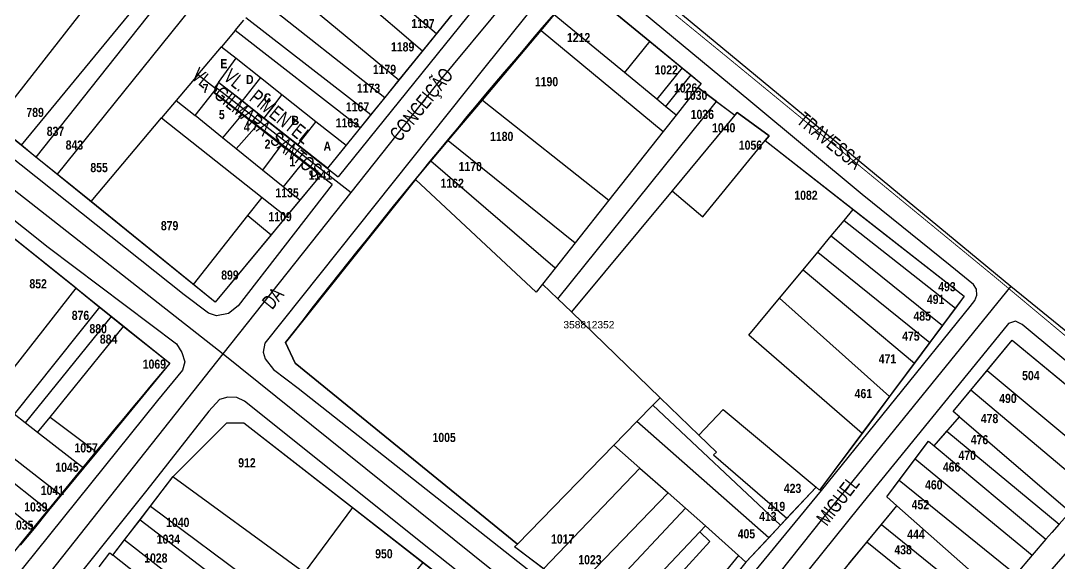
# Model space of a CAD drawing. Extents: x 199665 to 201826, y 4836581 to 4838476.
# Drawn here: x 201312.8 to 201597.4, y 4837666.3 to 4837814.9 of the extents above; entities that cross this region are included whole.
import ezdxf
from ezdxf.enums import TextEntityAlignment as Align

# ---------------------------------------------------------------- set-up
doc = ezdxf.new("R2010")
doc.units = 0
doc.header["$LTSCALE"] = 1.5
doc.header["$MEASUREMENT"] = 0
for name, color, linetype in [('CD-MALHA-LOTES', 40, 'CONTINUOUS'), ('CD_TXT_QUADRA', 7, 'CONTINUOUS'), ('LM-LIM-SETOR-FISCAL', 7, 'CONTINUOUS'), ('RU-QUADRAS', 6, 'CONTINUOUS'), ('SV-EIXO-RUA-N-PAV', 6, 'CONTINUOUS'), ('SV-EIXO-RUA-PAV', 20, 'CONTINUOUS'), ('SV-RUA-NAO-PAV-S-GUIA-C-GUIA', 7, 'CONTINUOUS'), ('SV-RUA-PAVIM-S-GUIA-C-GUIA', 7, 'CONTINUOUS'), ('SV-TXT-RUA-N-PAV-S-GUIA-C-GUIA', 7, 'CONTINUOUS'), ('SV-TXT-RUA-PAV-S-GUIA-C-GUIA', 7, 'CONTINUOUS'), ('Th_NmrPort', 1, 'CONTINUOUS')]:
    doc.layers.add(name, color=color, linetype=linetype)
doc.styles.add('3588-12-2D_TXT$0$ARIAL', font='ARIAL.TTF')
doc.styles.add('ARIAL', font='ARIAL.TTF')
doc.styles.add('MONOTXT', font='ARIAL.TTF', dxfattribs={"height": 0.2})
doc.styles.get("Standard").update_dxf_attribs({"font": 'swisscbo.ttf'})
doc.linetypes.add('Limite', pattern='A,20,-3,[130,ltypeshp.shx,S=6.35,R=0,X=0,Y=0],-3,20', length=46)

msp = doc.modelspace()

# ---------------------------------------------------------------- linework, layer by layer
at = {"layer": 'CD-MALHA-LOTES', "linetype": 'Continuous'}
for p, q in [((201393.57, 4837839.89), (201426.72, 4837811.36)), ((201305.62, 4837786.75), (201344.8, 4837836.8)), ((201389.76, 4837835.07), (201422.92, 4837806.68)), ((201313, 4837780.78), (201353.63, 4837830.19)), ((201356.85, 4837827.79), (201316.99, 4837777.56)), ((201382.93, 4837826.42), (201416.44, 4837798.68)), ((201466.11, 4837824.92), (201485.21, 4837809.27)), ((201363.2, 4837823.03), (201322.75, 4837772.9)), ((201378.47, 4837820.78), (201412.55, 4837793.88)), ((201374.53, 4837815.8), (201408.75, 4837789.18)), ((201430.6, 4837816.15), (201426.72, 4837811.36)), ((201455.41, 4837812.25), (201458.98, 4837816.48)), ((201478.21, 4837800.72), (201458.98, 4837816.48)), ((201371.56, 4837812.19), (201373.91, 4837815.01)), ((201371.56, 4837812.19), (201367.83, 4837807.77)), ((201405.83, 4837785.58), (201371.56, 4837812.19)), ((201426.72, 4837811.36), (201422.92, 4837806.68)), ((201439.29, 4837793.16), (201455.41, 4837812.25)), ((201455.41, 4837812.25), (201488.85, 4837784.55)), ((201361.37, 4837800.11), (201367.83, 4837807.77)), ((201367.83, 4837807.77), (201371.81, 4837804.62)), ((201485.21, 4837809.27), (201478.21, 4837800.72)), ((201485.21, 4837809.27), (201494.05, 4837802.03)), ((201367.02, 4837798), (201371.81, 4837804.62)), ((201371.81, 4837804.62), (201378.47, 4837799.35)), ((201422.92, 4837806.68), (201416.44, 4837798.68)), ((201494.05, 4837802.03), (201487.1, 4837793.42)), ((201494.05, 4837802.03), (201496.46, 4837800.06)), ((201361.37, 4837800.11), (201355.44, 4837793.07)), ((201365.93, 4837796.49), (201361.37, 4837800.11)), ((201378.47, 4837799.35), (201373.45, 4837792.93)), ((201378.47, 4837799.35), (201384.38, 4837794.67)), ((201416.44, 4837798.68), (201412.55, 4837793.88)), ((201487.1, 4837793.42), (201478.21, 4837800.72)), ((201496.46, 4837800.06), (201489.51, 4837791.45)), ((201496.46, 4837800.06), (201499.29, 4837797.74)), ((201365.76, 4837795.44), (201366.34, 4837796.17)), ((201367.02, 4837798), (201365.93, 4837796.49)), ((201366.34, 4837796.17), (201365.93, 4837796.49)), ((201373.45, 4837792.93), (201367.02, 4837798)), ((201498.36, 4837796.57), (201492.42, 4837789.06)), ((201499.29, 4837797.74), (201498.36, 4837796.57)), ((201503.47, 4837792.73), (201498.36, 4837796.57)), ((201355.44, 4837793.07), (201351.41, 4837788.29)), ((201355.44, 4837793.07), (201360.58, 4837788.92)), ((201360.58, 4837788.92), (201365.76, 4837795.44)), ((201365.76, 4837795.44), (201373.55, 4837789.43)), ((201379.46, 4837788.19), (201373.45, 4837792.93)), ((201384.38, 4837794.67), (201379.46, 4837788.19)), ((201384.38, 4837794.67), (201393.71, 4837787.28)), ((201412.55, 4837793.88), (201408.75, 4837789.18)), ((201429.95, 4837782.11), (201439.29, 4837793.16)), ((201439.29, 4837793.16), (201473.98, 4837765.77)), ((201460, 4837738.7), (201503.47, 4837792.73)), ((201489.51, 4837791.45), (201487.1, 4837793.42)), ((201503.47, 4837792.73), (201508.45, 4837788.99)), ((201492.42, 4837789.06), (201489.51, 4837791.45)), ((201332.07, 4837765.37), (201351.41, 4837788.29)), ((201351.41, 4837788.29), (201378.96, 4837766.48)), ((201368.08, 4837782.85), (201360.58, 4837788.92)), ((201373.55, 4837789.43), (201368.08, 4837782.85)), ((201373.55, 4837789.43), (201377.6, 4837786.31)), ((201388.66, 4837780.94), (201379.46, 4837788.19)), ((201393.71, 4837787.28), (201388.66, 4837780.94)), ((201393.71, 4837787.28), (201401.94, 4837780.78)), ((201408.75, 4837789.18), (201405.83, 4837785.58)), ((201492.42, 4837789.06), (201488.85, 4837784.55)), ((201508.45, 4837788.99), (201491.26, 4837768.31)), ((201509.1, 4837789.77), (201508.45, 4837788.99)), ((201517.87, 4837783.36), (201509.1, 4837789.77)), ((201313, 4837780.78), (201305.62, 4837786.75)), ((201377.6, 4837786.31), (201371.88, 4837779.78)), ((201377.6, 4837786.31), (201384.39, 4837781.08)), ((201405.83, 4837785.58), (201401.94, 4837780.78)), ((201488.85, 4837784.55), (201473.98, 4837765.77)), ((201371.88, 4837779.78), (201368.08, 4837782.85)), ((201425.2, 4837776.48), (201429.95, 4837782.11)), ((201429.95, 4837782.11), (201464.75, 4837754.11)), ((201499.7, 4837761.15), (201516.83, 4837782.09)), ((201516.83, 4837782.09), (201517.87, 4837783.36)), ((201516.83, 4837782.09), (201540.94, 4837763.24)), ((201316.99, 4837777.56), (201313, 4837780.78)), ((201379.03, 4837774), (201371.88, 4837779.78)), ((201384.39, 4837781.08), (201379.03, 4837774)), ((201384.39, 4837781.08), (201390.35, 4837776.48)), ((201396.84, 4837774.49), (201388.66, 4837780.94)), ((201401.94, 4837780.78), (201396.84, 4837774.49)), ((201322.75, 4837772.9), (201316.99, 4837777.56)), ((201390.35, 4837776.48), (201384.75, 4837769.38)), ((201390.35, 4837776.48), (201395.13, 4837772.8)), ((201420.95, 4837771.44), (201425.2, 4837776.48)), ((201459.23, 4837747.12), (201425.2, 4837776.48)), ((201332.07, 4837765.37), (201322.75, 4837772.9)), ((201384.75, 4837769.38), (201379.03, 4837774)), ((201395.13, 4837772.8), (201389.26, 4837765.73)), ((201420.95, 4837771.44), (201385.38, 4837726.75)), ((201454.04, 4837740.57), (201420.95, 4837771.44)), ((201389.26, 4837765.73), (201384.75, 4837769.38)), ((201491.26, 4837768.31), (201463.68, 4837735.14)), ((201491.26, 4837768.31), (201499.7, 4837761.15)), ((201360.11, 4837742.7), (201332.07, 4837765.37)), ((201375.05, 4837761.55), (201378.96, 4837766.48)), ((201378.96, 4837766.48), (201385.55, 4837761.27)), ((201389.26, 4837765.73), (201385.55, 4837761.27)), ((201473.98, 4837765.77), (201464.75, 4837754.11)), ((201360.11, 4837742.7), (201375.05, 4837761.55)), ((201375.05, 4837761.55), (201381.41, 4837756.28)), ((201538.44, 4837760.23), (201540.94, 4837763.24)), ((201540.94, 4837763.24), (201571.34, 4837739.47)), ((201385.55, 4837761.27), (201381.41, 4837756.28)), ((201534.91, 4837755.98), (201538.44, 4837760.23)), ((201538.44, 4837760.23), (201568.91, 4837736.21)), ((201381.41, 4837756.28), (201366.11, 4837737.85)), ((201531.21, 4837751.54), (201534.91, 4837755.98)), ((201534.91, 4837755.98), (201565.37, 4837731.45)), ((201327.96, 4837741.66), (201310.67, 4837755.52)), ((201464.75, 4837754.11), (201459.23, 4837747.12)), ((201527.18, 4837746.7), (201531.21, 4837751.54)), ((201531.21, 4837751.54), (201561.91, 4837726.8)), ((201459.23, 4837747.12), (201455.79, 4837742.77)), ((201520.69, 4837738.9), (201527.18, 4837746.7)), ((201527.18, 4837746.7), (201557.7, 4837721.14)), ((201304.8, 4837712.02), (201327.96, 4837741.66)), ((201327.96, 4837741.66), (201334.42, 4837736.49)), ((201366.11, 4837737.85), (201360.11, 4837742.7)), ((201455.79, 4837742.77), (201454.04, 4837740.57)), ((201455.79, 4837742.77), (201460, 4837738.7)), ((201463.68, 4837735.14), (201460, 4837738.7)), ((201512.31, 4837728.82), (201520.69, 4837738.9)), ((201520.69, 4837738.9), (201550.87, 4837711.96)), ((201571.34, 4837739.47), (201568.91, 4837736.21)), ((201334.42, 4837736.49), (201310.97, 4837707.2)), ((201334.42, 4837736.49), (201337.63, 4837733.91)), ((201568.91, 4837736.21), (201565.37, 4837731.45)), ((201337.63, 4837733.91), (201314.03, 4837704.8)), ((201337.63, 4837733.91), (201341.01, 4837731.2)), ((201488, 4837711.65), (201463.68, 4837735.14)), ((201320.86, 4837706.36), (201341.01, 4837731.2)), ((201341.01, 4837731.2), (201353.62, 4837721.1)), ((201565.37, 4837731.45), (201561.91, 4837726.8)), ((201543.35, 4837701.87), (201512.31, 4837728.82)), ((201577.62, 4837719.11), (201584.48, 4837727.39)), ((201584.48, 4837727.39), (201613.07, 4837703.84)), ((201385.38, 4837726.75), (201387.96, 4837721.1)), ((201561.91, 4837726.8), (201557.7, 4837721.14)), ((201353.62, 4837721.1), (201333.64, 4837696.8)), ((201387.96, 4837721.1), (201448.88, 4837671.57)), ((201557.7, 4837721.14), (201550.87, 4837711.96)), ((201573.14, 4837713.7), (201577.62, 4837719.11)), ((201577.62, 4837719.11), (201606.06, 4837695.36)), ((201568.3, 4837707.87), (201573.14, 4837713.7)), ((201601.5, 4837689.83), (201573.14, 4837713.7)), ((201486.05, 4837709.65), (201488, 4837711.65)), ((201488, 4837711.65), (201498.61, 4837701.4)), ((201550.87, 4837711.96), (201543.91, 4837702.6)), ((201481.65, 4837705.14), (201486.05, 4837709.65)), ((201486.05, 4837709.65), (201521.01, 4837676.79)), ((201498.61, 4837701.4), (201505.27, 4837708.47)), ((201505.27, 4837708.47), (201530.72, 4837687.15)), ((201569.99, 4837706.42), (201568.3, 4837707.87)), ((201314.03, 4837704.8), (201310.97, 4837707.2)), ((201317.44, 4837702.14), (201314.03, 4837704.8)), ((201317.44, 4837702.14), (201320.86, 4837706.36)), ((201320.86, 4837706.36), (201333.64, 4837696.8)), ((201354.57, 4837690.08), (201369.26, 4837704.75)), ((201369.26, 4837704.75), (201373.94, 4837704.75)), ((201373.94, 4837704.75), (201403.75, 4837681.58)), ((201475.3, 4837698.64), (201481.65, 4837705.14)), ((201517.75, 4837673.32), (201481.65, 4837705.14)), ((201566.57, 4837702.48), (201569.99, 4837706.42)), ((201569.99, 4837706.42), (201600.33, 4837680.39)), ((201298.9, 4837704.46), (201323.9, 4837684.95)), ((201329.97, 4837692.33), (201317.44, 4837702.14)), ((201543.35, 4837701.87), (201531.63, 4837686.39)), ((201543.91, 4837702.6), (201543.35, 4837701.87)), ((201563.09, 4837698.47), (201566.57, 4837702.48)), ((201566.57, 4837702.48), (201597.32, 4837677.04)), ((201295.74, 4837700.42), (201320.43, 4837680.74)), ((201498.61, 4837701.4), (201503.43, 4837696.74)), ((201557.86, 4837694.94), (201561.5, 4837699.79)), ((201561.5, 4837699.79), (201563.09, 4837698.47)), ((201333.64, 4837696.8), (201329.97, 4837692.33)), ((201448.88, 4837671.57), (201475.3, 4837698.64)), ((201475.3, 4837698.64), (201482.42, 4837692.41)), ((201503.43, 4837696.74), (201502.64, 4837696.01)), ((201502.64, 4837696.01), (201522.76, 4837678.66)), ((201563.09, 4837698.47), (201593.71, 4837672.92)), ((201586.19, 4837654.16), (201624.03, 4837697.72)), ((201291.95, 4837695.57), (201316.45, 4837675.9)), ((201553.5, 4837689.12), (201557.86, 4837694.94)), ((201557.86, 4837694.94), (201589.95, 4837668.52)), ((201329.97, 4837692.33), (201323.9, 4837684.95)), ((201482.42, 4837692.41), (201456.08, 4837664.83)), ((201482.42, 4837692.41), (201490.19, 4837685.61)), ((201348.35, 4837681.95), (201354.48, 4837689.96)), ((201354.48, 4837689.96), (201354.57, 4837690.08)), ((201389.31, 4837664.61), (201354.48, 4837689.96)), ((201550.08, 4837684.54), (201553.5, 4837689.12)), ((201553.5, 4837689.12), (201585.46, 4837663.27)), ((201323.9, 4837684.95), (201320.43, 4837680.74)), ((201490.19, 4837685.61), (201464.21, 4837658.71)), ((201490.19, 4837685.61), (201494.99, 4837681.42)), ((201530.72, 4837687.15), (201522.76, 4837678.66)), ((201531.63, 4837686.39), (201530.72, 4837687.15)), ((201345.5, 4837678.24), (201348.35, 4837681.95)), ((201348.35, 4837681.95), (201402.49, 4837641.84)), ((201548.62, 4837676.91), (201552.87, 4837682.07)), ((201552.87, 4837682.07), (201550.08, 4837684.54)), ((201578.91, 4837659.07), (201552.87, 4837682.07)), ((201320.43, 4837680.74), (201316.45, 4837675.9)), ((201403.75, 4837681.58), (201390.51, 4837663.75)), ((201403.75, 4837681.58), (201423.03, 4837666.59)), ((201494.99, 4837681.42), (201469.71, 4837654.56)), ((201494.99, 4837681.42), (201500.46, 4837676.63)), ((201600.33, 4837680.39), (201597.32, 4837677.04)), ((201341.26, 4837672.71), (201345.5, 4837678.24)), ((201345.5, 4837678.24), (201399.38, 4837637.27)), ((201500.46, 4837676.63), (201498.85, 4837674.93)), ((201500.46, 4837676.63), (201509.51, 4837668.49)), ((201521.01, 4837676.79), (201517.75, 4837673.32)), ((201522.76, 4837678.66), (201521.01, 4837676.79)), ((201544.68, 4837672.14), (201548.62, 4837676.91)), ((201548.62, 4837676.91), (201591.41, 4837642.58)), ((201597.32, 4837677.04), (201595.31, 4837674.79)), ((201316.45, 4837675.9), (201312.64, 4837671.26)), ((201498.85, 4837674.93), (201475.41, 4837650.27)), ((201498.85, 4837674.93), (201501.62, 4837672.27)), ((201517.75, 4837673.32), (201511.67, 4837666.83)), ((201595.31, 4837674.79), (201593.71, 4837672.92)), ((201338.04, 4837668.52), (201341.26, 4837672.71)), ((201341.26, 4837672.71), (201395.13, 4837630.99)), ((201448.14, 4837670.81), (201448.88, 4837671.57)), ((201456.08, 4837664.83), (201448.14, 4837670.81)), ((201501.62, 4837672.27), (201481.15, 4837649.9)), ((201539.75, 4837666.17), (201544.68, 4837672.14)), ((201587.39, 4837637.65), (201544.68, 4837672.14)), ((201593.71, 4837672.92), (201589.95, 4837668.52)), ((201334.29, 4837665.4), (201337.24, 4837669.15)), ((201337.24, 4837669.15), (201338.04, 4837668.52)), ((201391.26, 4837626.67), (201338.04, 4837668.52)), ((201509.51, 4837668.49), (201489.12, 4837643.69)), ((201509.51, 4837668.49), (201511.48, 4837666.63)), ((201589.95, 4837668.52), (201585.46, 4837663.27)), ((201423.03, 4837666.59), (201409.37, 4837650.12)), ((201423.03, 4837666.59), (201426.58, 4837663.84)), ((201511.48, 4837666.63), (201491.49, 4837641.72)), ((201511.67, 4837666.83), (201511.48, 4837666.63))]:
    msp.add_line(p, q, dxfattribs=at)
at = {"layer": 'LM-LIM-SETOR-FISCAL', "linetype": 'Limite', "ltscale": 0.1, "const_width": 0.25}
msp.add_lwpolyline([(201746.7, 4837344.82), (201756.31, 4837372.75), (201773.51, 4837423.95), (201782.94, 4837447.2), (201805.85, 4837517.61), (201815.59, 4837547.98), (201579.65, 4837744.79), (201506.91, 4837804.48), (201315.19, 4837961.05)], dxfattribs=at)
at = {"layer": 'RU-QUADRAS', "color": 6, "linetype": 'Continuous'}
for points in [[(201262.7, 4837821.45), (201344.34, 4837925.3), (201449.33, 4837839.26), (201396.84, 4837774.49), (201367.02, 4837798), (201365.93, 4837796.49, -1.008699), (201365.76, 4837795.44), (201395.13, 4837772.8), (201366.11, 4837737.85)], [(201385.38, 4837726.75, -0.0145), (201466.11, 4837824.92), (201499.29, 4837797.74), (201498.36, 4837796.57), (201508.45, 4837788.99), (201509.1, 4837789.77), (201517.87, 4837783.36), (201516.83, 4837782.09), (201571.34, 4837739.47), (201531.63, 4837686.39), (201530.72, 4837687.15), (201511.48, 4837666.63), (201491.49, 4837641.72), (201481.15, 4837649.9), (201479.01, 4837647.56), (201448.14, 4837670.81), (201448.88, 4837671.57), (201387.96, 4837721.1)], [(201135.6, 4837668.07), (201159.21, 4837698.84), (201170.08, 4837711.44), (201170.6, 4837711.04), (201192.07, 4837735.37), (201250.03, 4837804.11), (201353.62, 4837721.1, 0.009031), (201274.42, 4837623.64), (201276.08, 4837622.21), (201263.89, 4837607.3), (201263.11, 4837607.99), (201243.07, 4837582.88, -0.020688), (201203.07, 4837614.69, -0.006407), (201273.28, 4837700.5), (201272.12, 4837701.47), (201201.58, 4837616.05), (201176.28, 4837634.45), (201227.71, 4837697.97), (201223.96, 4837701.12), (201215.55, 4837691.59), (201171.51, 4837638.7), (201157.19, 4837650.81)]]:
    msp.add_lwpolyline(points, format="xyb", close=True, dxfattribs=at)
msp.add_lwpolyline([(201614.95, 4837540.7, -0.019985), (201571.76, 4837574.15), (201564.19, 4837584.96), (201559.78, 4837587.93), (201555.14, 4837583.63), (201551.78, 4837586.18), (201554.1, 4837588.34), (201546.92, 4837594.52), (201505.45, 4837627.51), (201528.02, 4837655.48), (201529.74, 4837654.05), (201552.87, 4837682.07), (201550.08, 4837684.54), (201561.5, 4837699.79), (201563.09, 4837698.47), (201569.99, 4837706.42), (201568.3, 4837707.87), (201584.48, 4837727.39), (201613.07, 4837703.84)], format="xyb", dxfattribs=at)
msp.add_lwpolyline([(201334.29, 4837665.4), (201337.24, 4837669.15), (201338.04, 4837668.52), (201354.57, 4837690.08), (201369.26, 4837704.75), (201373.94, 4837704.75), (201476.37, 4837625.13)], dxfattribs=at)
at = {"layer": 'SV-EIXO-RUA-N-PAV'}
msp.add_lwpolyline([(201366.33, 4837796.61), (201403.33, 4837767.83)], dxfattribs=at)
at = {"layer": 'SV-EIXO-RUA-PAV'}
for p, q in [((201426.46, 4837796.97), (201463.63, 4837841.81)), ((201403.33, 4837767.83), (201426.46, 4837796.97)), ((201368.25, 4837723.64), (201403.33, 4837767.83)), ((201584.12, 4837742.18), (201535.72, 4837682.59)), ((201291.57, 4837626.94), (201368.25, 4837723.64)), ((201535.72, 4837682.59), (201490.23, 4837625.77))]:
    msp.add_line(p, q, dxfattribs=at)
for points in [[(201159.2, 4838089.84), (201163.85, 4838085.97), (201174.55, 4838076.89), (201184.61, 4838068.39), (201223.82, 4838035.29), (201343.74, 4837939.61), (201395.67, 4837896.65), (201463.63, 4837841.81), (201584.12, 4837742.18), (201703.06, 4837645.64), (201765.46, 4837593.92)], [(201159.2, 4837889.82), (201246.45, 4837819.19), (201368.25, 4837723.64), (201490.23, 4837625.77), (201531.15, 4837593.93)]]:
    msp.add_lwpolyline(points, dxfattribs=at)
at = {"layer": 'SV-RUA-NAO-PAV-S-GUIA-C-GUIA'}
msp.add_lwpolyline([(201398.12, 4837770.05), (201390.13, 4837776.21), (201384.19, 4837780.81), (201377.4, 4837786.08), (201373.37, 4837789.2), (201365.59, 4837795.23), (201367.06, 4837797.97), (201373.46, 4837792.92), (201379.46, 4837788.19), (201388.66, 4837780.94), (201399.77, 4837772.18)], dxfattribs=at)
at = {"layer": 'SV-RUA-PAVIM-S-GUIA-C-GUIA'}
for points in [[(201323.42, 4837904.73), (201341.6, 4837927.11), (201344.1, 4837928.49), (201346.35, 4837928.51), (201347.76, 4837927.97), (201393.17, 4837890.28), (201449.25, 4837845.32), (201451.37, 4837843.03), (201452.4, 4837840.6), (201452.14, 4837837.89), (201450.63, 4837835.14), (201441.39, 4837823.79), (201399.77, 4837772.18)], [(201398.12, 4837770.05), (201372.41, 4837736.87), (201369.78, 4837734.74), (201366.45, 4837734.09), (201364.23, 4837734.78), (201357.63, 4837739.84), (201280.7, 4837800.91), (201258.13, 4837817.97), (201257.52, 4837820), (201257.32, 4837822.26), (201258.19, 4837823.86), (201323.42, 4837904.73)], [(201159.2, 4837699.83), (201205.14, 4837757.09), (201224.29, 4837780.96), (201245.92, 4837807.64), (201247.35, 4837808.33), (201248.99, 4837808.38), (201251.21, 4837807.64), (201267.51, 4837794.86), (201320.29, 4837752.85), (201355.45, 4837726.45), (201356.98, 4837724.04), (201357.76, 4837721.51), (201357.16, 4837719.23), (201350.3, 4837710.87), (201280.17, 4837623.81), (201256.49, 4837593.93)], [(201692.74, 4837644.04), (201691.74, 4837645.87), (201660.79, 4837671.49), (201606.18, 4837715.95), (201587.21, 4837731.72), (201585.35, 4837732.59), (201583.49, 4837731.97), (201581.9, 4837730.1), (201542.37, 4837681.48), (201502.58, 4837632.06), (201500.94, 4837630), (201500.5, 4837628.09), (201501.41, 4837626.26), (201502.84, 4837625.14), (201513.16, 4837616.64), (201541.8, 4837593.93)], [(201481.36, 4837625.5), (201425.04, 4837669.97), (201374.14, 4837710.68), (201372.01, 4837711.71), (201369.51, 4837711.79), (201367.23, 4837711.17), (201364.33, 4837707.98), (201347.38, 4837686.33), (201328.38, 4837662.63)]]:
    msp.add_lwpolyline(points, dxfattribs=at)
msp.add_lwpolyline([(201467.26, 4837830.48), (201465.53, 4837831.33), (201464.09, 4837831.18), (201463.3, 4837830.76), (201461.37, 4837828.85), (201439.93, 4837802.21), (201379.68, 4837726.62), (201379.28, 4837724.18), (201379.82, 4837722.27), (201382.11, 4837719.38), (201388.81, 4837714.32), (201487.14, 4837636.8), (201487.95, 4837636.33), (201489.58, 4837635.8), (201491.05, 4837636.27), (201532.23, 4837686.24), (201573, 4837736.6), (201574.2, 4837738.29), (201574.8, 4837739.71), (201574.65, 4837741.36), (201573.91, 4837742.69), (201567.45, 4837747.91), (201543.35, 4837767.32), (201512.87, 4837792.71)], close=True, dxfattribs=at)

# ---------------------------------------------------------------- texts
at = {"layer": 'CD_TXT_QUADRA', "linetype": 'Continuous', "style": 'MONOTXT'}
msp.add_text('358812352', height=2, dxfattribs=at).set_placement((201461.5, 4837730.65))
at = {"layer": 'SV-TXT-RUA-N-PAV-S-GUIA-C-GUIA', "style": 'ARIAL', "width": 0.7}
msp.add_text('MIGUEL', height=4, rotation=52, dxfattribs=at).set_placement((201533.67, 4837676.31))
at = {"layer": 'SV-TXT-RUA-PAV-S-GUIA-C-GUIA', "width": 0.7}
for s, rotation, style, p in [('VL.  GILMARA  SANTOS', 321, '3588-12-2D_TXT$0$ARIAL', (201359.21, 4837799.23)), ('VL.   PIMENTEL', 321, '3588-12-2D_TXT$0$ARIAL', (201368.1, 4837798.96)), ('CONCEIÇÃO', 51, 'ARIAL', (201416.67, 4837781.51)), ('TRAVESSA', 321, 'ARIAL', (201525.12, 4837787.08)), ('DA', 51, 'ARIAL', (201381.72, 4837735.57))]:
    msp.add_text(s, height=4, rotation=rotation, dxfattribs=dict(at, style=style)).set_placement(p)
at = {"layer": 'Th_NmrPort', "color": 1}
for s, p in [('1197', (201419.84, 4837814.11)), ('1212', (201462.48, 4837810.28)), ('1189', (201414.27, 4837807.74)), ('E', (201367.5, 4837803.15)), ('1179', (201409.29, 4837801.58)), ('1022', (201486.5, 4837801.43)), ('D', (201374.53, 4837798.8)), ('1190', (201453.69, 4837798.21)), ('7', (201362.67, 4837796.35)), ('1173', (201404.91, 4837796.41)), ('1026', (201491.81, 4837796.49)), ('1030', (201494.56, 4837794.48)), ('C', (201379.38, 4837793.75)), ('789', (201314.36, 4837789.79)), ('5', (201367.1, 4837789.19)), ('1167', (201401.92, 4837791.31)), ('1036', (201496.38, 4837789.24)), ('4', (201373.92, 4837785.81)), ('B', (201386.98, 4837787.6)), ('1163', (201399.13, 4837786.93)), ('837', (201319.94, 4837784.62)), ('1180', (201441.41, 4837783.21)), ('1040', (201502.24, 4837785.58)), ('843', (201325.12, 4837780.85)), ('2', (201379.63, 4837781.09)), ('A', (201395.78, 4837780.54)), ('1056', (201509.57, 4837780.82)), ('855', (201331.89, 4837774.68)), ('1', (201386.44, 4837776.26)), ('1170', (201432.8, 4837774.97)), ('1141', (201391.7, 4837772.64)), ('1162', (201427.85, 4837770.4)), ('1135', (201382.6, 4837767.79)), ('1082', (201524.78, 4837767.1)), ('1109', (201380.68, 4837761.24)), ('879', (201351.21, 4837758.77)), ('899', (201367.74, 4837745.25)), ('852', (201315.19, 4837742.86)), ('493', (201564.21, 4837742.07)), ('491', (201561.1, 4837738.59)), ('876', (201326.79, 4837734.22)), ('485', (201557.43, 4837734.02)), ('880', (201331.64, 4837730.55)), ('884', (201334.49, 4837727.71)), ('475', (201554.32, 4837728.53)), ('1069', (201346.24, 4837720.86)), ('471', (201547.9, 4837722.31)), ('504', (201587.19, 4837717.74)), ('461', (201541.31, 4837712.8)), ('490', (201580.92, 4837711.46)), ('478', (201575.88, 4837705.97)), ('1005', (201425.64, 4837700.78)), ('1057', (201327.54, 4837697.93)), ('476', (201573.13, 4837700.17)), ('470', (201569.77, 4837695.9)), ('1045', (201322.3, 4837692.63)), ('912', (201372.41, 4837693.85)), ('466', (201565.49, 4837692.69)), ('1041', (201318.3, 4837686.3)), ('423', (201521.9, 4837686.84)), ('460', (201560.6, 4837687.81)), ('1039', (201313.76, 4837681.76)), ('419', (201517.5, 4837681.9)), ('452', (201556.93, 4837682.39)), ('413', (201515.12, 4837679.16)), ('1035', (201309.92, 4837676.79)), ('1040', (201352.65, 4837677.53)), ('1034', (201350.07, 4837672.94)), ('1017', (201458.12, 4837672.99)), ('405', (201509.26, 4837674.4)), ('444', (201555.71, 4837674.3)), ('438', (201552.19, 4837670.03)), ('1028', (201346.64, 4837667.79)), ('950', (201409.93, 4837668.94)), ('1023', (201465.59, 4837667.31))]:
    msp.add_text(s, height=2.5, dxfattribs=at).set_placement(p, align=Align.MIDDLE_LEFT)

doc.saveas('drawing.dxf')
